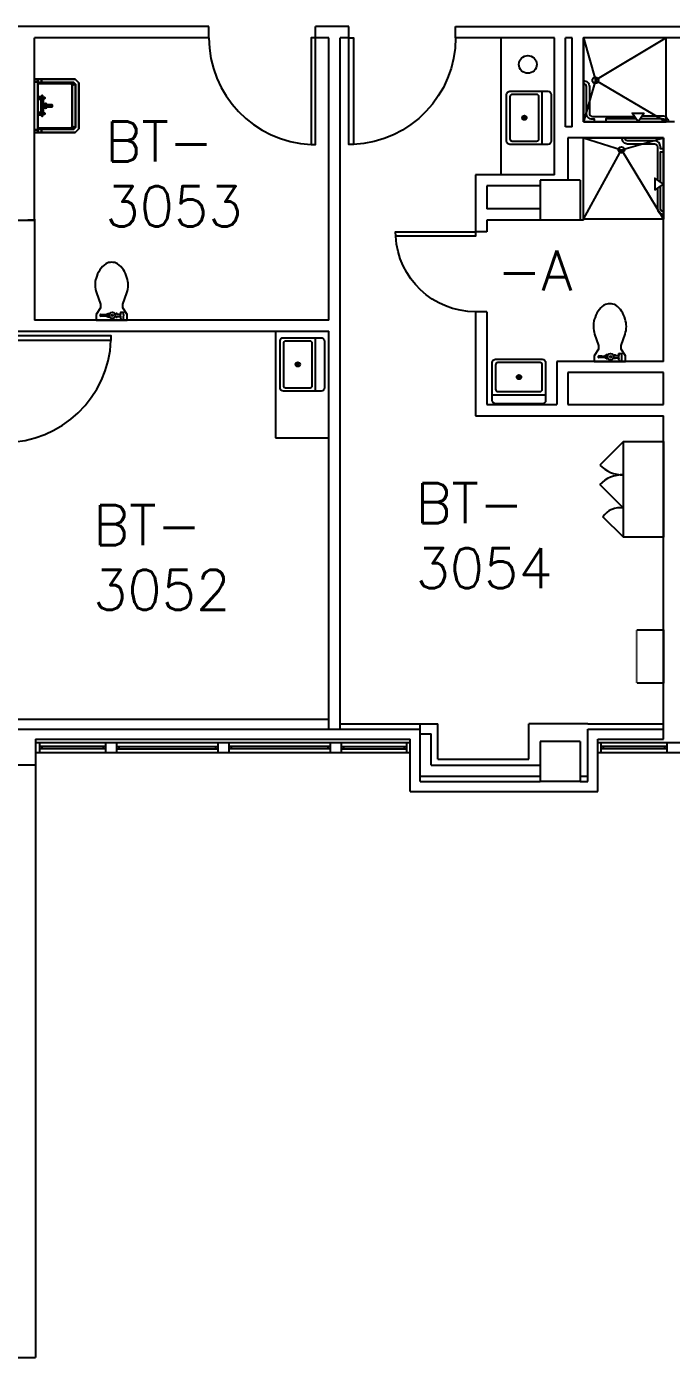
# Model space of a CAD drawing. Extents: x 2912 to 7121, y 18087 to 19938.
# Drawn here: x 4196 to 4486, y 18543 to 19142 of the extents above; entities that cross this region are included whole.
import ezdxf

# ---------------------------------------------------------------- set-up
doc = ezdxf.new("R2010")
doc.units = 0
doc.header["$MEASUREMENT"] = 0
doc.linetypes.add('08224_0-UIHC_NEW_FLOOR_PLA', pattern=[0.1875, 0.125, -0.0625])
for name, color, linetype in [('ARDOOR', 7, 'CONTINUOUS'), ('ARROOMNO', 4, 'CONTINUOUS'), ('ARWALL', 7, 'CONTINUOUS'), ('COL', 14, 'CONTINUOUS'), ('EQUIP', 30, 'CONTINUOUS'), ('EXWALL', 8, 'CONTINUOUS'), ('EXWINDOW', 8, 'CONTINUOUS'), ('MILL', 1, 'CONTINUOUS'), ('MPFIXTURE', 3, 'CONTINUOUS')]:
    doc.layers.add(name, color=color, linetype=linetype)
doc.styles.add('ROMANS', font='romans.shx', dxfattribs={"height": 18})

msp = doc.modelspace()

# ---------------------------------------------------------------- linework, layer by layer
at = {"layer": 'ARDOOR', "flags": 128}
for points in [[(4277.97, 19136.71, 0.402069), (4323.97, 19088.75), (4323.97, 19088.71), (4325.97, 19088.71), (4325.97, 19136.71), (4323.97, 19136.71), (4323.97, 19088.71)], [(4388.97, 19136.71, -0.402069), (4342.97, 19088.75), (4342.97, 19088.71), (4340.97, 19088.71), (4340.97, 19136.71), (4342.97, 19136.71), (4342.97, 19088.71)], [(4397.97, 19013.46, -0.39805), (4362.02, 19047.46), (4361.97, 19049.46), (4397.97, 19049.46), (4397.97, 19047.46), (4362.02, 19047.46)], [(4185.97, 18954.71, 0.402069), (4233.93, 19000.71), (4233.97, 19000.71), (4233.97, 19002.71), (4185.97, 19002.71), (4185.97, 19000.71), (4233.97, 19000.71)]]:
    msp.add_lwpolyline(points, format="xyb", dxfattribs=at)
at = {"layer": 'ARWALL', "linetype": 'BYBLOCK'}
for p, q in [((4277.97, 19141.71), (4180.97, 19141.71)), ((4277.97, 19136.71), (4277.97, 19141.71)), ((4340.97, 19141.71), (4325.97, 19141.71)), ((4325.97, 19136.71), (4325.97, 19141.71)), ((4388.97, 19141.71), (4582.45, 19141.71)), ((4277.97, 19136.71), (4199.49, 19136.71)), ((4199.49, 19055.08), (4199.49, 19136.71)), ((4331.97, 19136.71), (4325.97, 19136.71)), ((4331.97, 19009.71), (4331.97, 19136.71)), ((4336.97, 18825.71), (4336.97, 19136.71)), ((4340.97, 19136.71), (4336.97, 19136.71)), ((4433.47, 19136.71), (4388.97, 19136.71)), ((4441.47, 19136.71), (4438.47, 19136.71)), ((4567.47, 19136.71), (4446.47, 19136.71)), ((4487.47, 19098.91), (4482.47, 19098.91)), ((4482.47, 18991.08), (4482.47, 19091.71)), ((4185.97, 19054.71), (4199.49, 19054.71, 1.57)), ((4331.97, 18825.71), (4331.97, 19004.71)), ((4482.47, 18971.71), (4482.47, 18986.08)), ((4482.47, 18821.21), (4482.47, 18966.71)), ((4336.97, 18828.08), (4380.97, 18828.08)), ((4372.97, 18804.58), (4372.97, 18828.08)), ((4372.97, 18823.58), (4377.97, 18823.58)), ((4377.97, 18809.58), (4377.97, 18823.58)), ((4380.97, 18812.21), (4380.97, 18828.08)), ((4448.47, 18828.08), (4421.97, 18828.08)), ((4421.97, 18812.21), (4421.97, 18828.08)), ((4448.47, 18828.08), (4482.47, 18828.08)), ((4448.47, 18804.58), (4448.47, 18825.71)), ((4368.47, 18800.08), (4368.47, 18821.21)), ((4452.97, 18800.08), (4452.97, 18821.21)), ((4380.97, 18812.21), (4421.97, 18812.21)), ((4377.97, 18809.58), (4426.97, 18809.58)), ((4372.97, 18804.58), (4426.97, 18804.58)), ((4444.97, 18804.58), (4448.47, 18804.58))]:
    msp.add_line(p, q, dxfattribs=at)
at = {"layer": 'ARWALL'}
for p, q in [((4340.97, 19136.71), (4340.97, 19141.71)), ((4388.97, 19136.71), (4388.97, 19141.71)), ((4433.47, 19075.08), (4433.47, 19136.71)), ((4438.47, 19096.71), (4438.47, 19136.71)), ((4441.47, 19096.71), (4441.47, 19136.71)), ((4446.47, 19098.91), (4446.47, 19136.71)), ((4482.47, 19098.91), (4446.47, 19098.91)), ((4441.47, 19096.71), (4438.47, 19096.71)), ((4482.47, 19091.71), (4439.47, 19091.71)), ((4439.47, 19091.71), (4439.47, 19072.71)), ((4446.47, 19054.71), (4446.47, 19091.71)), ((4433.47, 19075.08), (4397.97, 19075.08)), ((4397.97, 19075.08), (4397.97, 19049.46)), ((4426.97, 19070.08), (4402.97, 19070.08)), ((4402.97, 19070.08), (4402.97, 19059.71)), ((4426.97, 19059.71), (4402.97, 19059.71)), ((4199.49, 19054.71, 1.81), (4196.47, 19054.71, 1.81)), ((4199.49, 19055.08), (4199.49, 19009.71)), ((4446.47, 19054.71), (4402.97, 19054.71)), ((4402.97, 19054.71), (4402.97, 19049.46)), ((4402.97, 19049.46), (4397.97, 19049.46)), ((4331.97, 19009.71), (4199.49, 19009.71)), ((4397.97, 19013.46), (4397.97, 18966.71)), ((4402.97, 19013.46), (4397.97, 19013.46)), ((4402.97, 19013.46), (4402.97, 18971.71)), ((4185.97, 19004.71), (4331.97, 19004.71)), ((4482.47, 18991.08), (4434.47, 18991.08)), ((4434.47, 18991.08), (4434.47, 18971.71)), ((4482.47, 18986.08), (4439.47, 18986.08)), ((4439.47, 18986.08), (4439.47, 18971.71)), ((4397.97, 18966.71), (4482.47, 18966.71)), ((4402.97, 18971.71), (4434.47, 18971.71)), ((4439.47, 18971.71), (4482.47, 18971.71)), ((4185.97, 18830.21), (4331.97, 18830.21))]:
    msp.add_line(p, q, dxfattribs=at)
at = {"layer": 'COL'}
for p, q in [((4426.97, 19072.71), (4426.97, 19054.71)), ((4444.97, 19072.71), (4426.97, 19072.71)), ((4444.97, 19072.71), (4444.97, 19054.71)), ((4444.97, 19054.71), (4426.97, 19054.71)), ((4426.97, 18820.21), (4426.97, 18802.21)), ((4444.97, 18820.21), (4426.97, 18820.21)), ((4444.97, 18820.21), (4444.97, 18802.21)), ((4444.97, 18802.21), (4426.97, 18802.21))]:
    msp.add_line(p, q, dxfattribs=at)
at = {"layer": 'EQUIP', "linetype": '08224_0-UIHC_NEW_FLOOR_PLA'}
msp.add_lwpolyline([(4470.47, 18846.36), (4470.47, 18870.36), (4482.47, 18870.36), (4482.47, 18846.36), (4470.47, 18846.36)], dxfattribs=at)
at = {"layer": 'EXWALL'}
for p, q in [((4183.47, 18825.71), (4372.97, 18825.71)), ((4183.47, 18825.71), (4333.97, 18825.71)), ((4372.97, 18802.21), (4372.97, 18825.71)), ((4448.47, 18825.71), (4482.47, 18825.71)), ((4199.97, 18821.21), (4368.47, 18821.21)), ((4199.97, 18821.21), (4199.97, 18543.21)), ((4199.97, 18819.71), (4368.47, 18819.71)), ((4368.47, 18797.71), (4368.47, 18821.21)), ((4452.97, 18821.21), (4482.47, 18821.21)), ((4452.97, 18819.71), (4620.97, 18819.71)), ((4199.97, 18815.21), (4368.47, 18815.21)), ((4452.97, 18815.21), (4620.97, 18815.21)), ((4372.97, 18802.21), (4426.97, 18802.21)), ((4444.97, 18802.21), (4448.47, 18802.21)), ((4368.47, 18797.71), (4452.97, 18797.71))]:
    msp.add_line(p, q, dxfattribs=at)
at = {"layer": 'EXWALL', "linetype": 'CONTINUOUS'}
for p, q in [((4448.47, 18802.21), (4448.47, 18825.71)), ((4452.97, 18797.71), (4452.97, 18821.21)), ((4183.47, 18809.71), (4199.97, 18809.71)), ((4063.97, 18543.21), (4199.97, 18543.21))]:
    msp.add_line(p, q, dxfattribs=at)
at = {"layer": 'EXWINDOW'}
for p, q in [((4201.97, 18815.21), (4201.97, 18819.71)), ((4202.97, 18817.96), (4201.97, 18817.96)), ((4202.97, 18816.96), (4201.97, 18816.96)), ((4230.47, 18817.96), (4202.97, 18817.96)), ((4202.97, 18816.96), (4202.97, 18817.96)), ((4230.47, 18816.96), (4202.97, 18816.96)), ((4230.47, 18817.96), (4230.47, 18816.96)), ((4231.47, 18817.96), (4230.47, 18817.96)), ((4231.47, 18816.96), (4230.47, 18816.96)), ((4231.47, 18819.71), (4231.47, 18815.21)), ((4236.47, 18819.71), (4236.47, 18815.21)), ((4236.47, 18817.96), (4237.47, 18817.96)), ((4236.47, 18816.96), (4237.47, 18816.96)), ((4237.47, 18817.96), (4280.97, 18817.96)), ((4237.47, 18817.96), (4237.47, 18816.96)), ((4237.47, 18816.96), (4280.97, 18816.96)), ((4280.97, 18817.96), (4281.97, 18817.96)), ((4280.97, 18817.96), (4280.97, 18816.96)), ((4280.97, 18816.96), (4281.97, 18816.96)), ((4281.97, 18819.71), (4281.97, 18815.21)), ((4286.97, 18819.71), (4286.97, 18815.21)), ((4287.97, 18817.96), (4286.97, 18817.96)), ((4287.97, 18816.96), (4286.97, 18816.96)), ((4331.47, 18817.96), (4287.97, 18817.96)), ((4287.97, 18817.96), (4287.97, 18816.96)), ((4331.47, 18816.96), (4287.97, 18816.96)), ((4332.47, 18817.96), (4331.47, 18817.96)), ((4331.47, 18817.96), (4331.47, 18816.96)), ((4332.47, 18816.96), (4331.47, 18816.96)), ((4332.47, 18819.71), (4332.47, 18815.21)), ((4337.47, 18819.71), (4337.47, 18815.21)), ((4337.47, 18817.96), (4338.47, 18817.96)), ((4337.47, 18816.96), (4338.47, 18816.96)), ((4338.47, 18817.96), (4365.97, 18817.96)), ((4338.47, 18817.96), (4338.47, 18816.96)), ((4338.47, 18816.96), (4365.97, 18816.96)), ((4365.97, 18817.96), (4366.97, 18817.96)), ((4365.97, 18816.96), (4365.97, 18817.96)), ((4365.97, 18816.96), (4366.97, 18816.96)), ((4366.97, 18815.21), (4366.97, 18819.71)), ((4454.47, 18815.21), (4454.47, 18819.71)), ((4455.47, 18817.96), (4454.47, 18817.96)), ((4455.47, 18816.96), (4454.47, 18816.96)), ((4482.97, 18817.96), (4455.47, 18817.96)), ((4455.47, 18816.96), (4455.47, 18817.96)), ((4482.97, 18816.96), (4455.47, 18816.96)), ((4483.97, 18817.96), (4482.97, 18817.96)), ((4482.97, 18817.96), (4482.97, 18816.96)), ((4483.97, 18816.96), (4482.97, 18816.96)), ((4483.97, 18819.71), (4483.97, 18815.21))]:
    msp.add_line(p, q, dxfattribs=at)
at = {"layer": 'MILL'}
for p, q in [((4409.47, 19075.08), (4409.47, 19136.71)), ((4307.97, 19004.71), (4307.97, 18956.71)), ((4307.97, 18956.71), (4331.97, 18956.71))]:
    msp.add_line(p, q, dxfattribs=at)
at = {"layer": 'MILL', "linetype": 'BYBLOCK'}
for p, q in [((4464.47, 18955.15), (4453.84, 18944.52)), ((4464.47, 18925.08), (4453.84, 18935.71)), ((4464.47, 18912.08), (4455.28, 18921.27))]:
    msp.add_line(p, q, dxfattribs=at)
msp.add_lwpolyline([(4482.47, 18912.08), (4464.47, 18912.08), (4464.47, 18955.08), (4482.47, 18955.08)], close=True, dxfattribs=at)
for centre, radius, start, end in [((4464.24, 18954.61), 14.49, 224.10838, 270.89162), ((4464.06, 18926.06), 14.07, 88.35524, 136.64476), ((4462.65, 18916.47), 8.8, 78.08495, 146.91505)]:
    msp.add_arc(centre, radius, start, end, dxfattribs=at)
at = {"layer": 'MPFIXTURE'}
for p, q in [((4232.08, 19012.03), (4229.3, 19012.19)), ((4229.31, 19011.53), (4232.08, 19011.7)), ((4232.08, 19012.38), (4232.08, 19011.37)), ((4232.63, 19012.44), (4232.14, 19012.44)), ((4232.14, 19011.31), (4232.63, 19011.31)), ((4232.63, 19012.44), (4232.63, 19012.68)), ((4232.63, 19011.07), (4232.63, 19011.31)), ((4232.69, 19012.74), (4232.91, 19012.74)), ((4232.91, 19011.01), (4232.69, 19011.01)), ((4232.97, 19012.68), (4232.97, 19012.44)), ((4233.22, 19012.44), (4232.97, 19012.44)), ((4232.97, 19011.31), (4233.22, 19011.31)), ((4232.97, 19011.31), (4232.97, 19011.07)), ((4234.18, 19012.08), (4234.55, 19012.29)), ((4234.18, 19011.66), (4234.18, 19012.08)), ((4234.55, 19011.45), (4234.18, 19011.66)), ((4234.55, 19012.29), (4234.91, 19012.08)), ((4234.91, 19011.66), (4234.55, 19011.45)), ((4234.91, 19012.08), (4234.91, 19011.66)), ((4236.05, 19012.36), (4235.91, 19012.36)), ((4235.91, 19012.36), (4236.31, 19012.36)), ((4235.91, 19011.4), (4236.31, 19011.4)), ((4236.31, 19012.36), (4236.31, 19012.68)), ((4236.31, 19012.36), (4236.31, 19012.36)), ((4236.31, 19011.4), (4236.31, 19011.4)), ((4236.31, 19011.07), (4236.31, 19011.4)), ((4236.38, 19012.74), (4236.59, 19012.74)), ((4236.59, 19011.01), (4236.38, 19011.01)), ((4236.65, 19012.68), (4236.65, 19012.36)), ((4236.65, 19012.36), (4238.16, 19012.36)), ((4236.65, 19011.4), (4238.16, 19011.4)), ((4236.65, 19011.4), (4236.65, 19011.07)), ((4238.33, 19012.75), (4238.33, 19013.24)), ((4238.33, 19010.51), (4238.33, 19011.01)), ((4238.39, 19013.3), (4239.4, 19013.3)), ((4238.39, 19010.45), (4238.39, 19009.71)), ((4239.4, 19010.45), (4239.4, 19009.71)), ((4239.46, 19013.24), (4239.46, 19012.75)), ((4239.46, 19011.01), (4239.46, 19010.51)), ((4456.22, 18993.4), (4453.44, 18993.57)), ((4453.45, 18992.91), (4456.22, 18993.07)), ((4456.22, 18993.75), (4456.22, 18992.75)), ((4456.78, 18993.81), (4456.28, 18993.81)), ((4456.28, 18992.68), (4456.78, 18992.68)), ((4456.78, 18993.81), (4456.78, 18994.05)), ((4456.78, 18992.45), (4456.78, 18992.68)), ((4456.84, 18994.11), (4457.06, 18994.11)), ((4457.06, 18992.39), (4456.84, 18992.39)), ((4457.12, 18994.05), (4457.12, 18993.81)), ((4457.36, 18993.81), (4457.12, 18993.81)), ((4457.12, 18992.69), (4457.36, 18992.69)), ((4457.12, 18992.69), (4457.12, 18992.45)), ((4458.33, 18993.46), (4458.69, 18993.67)), ((4458.33, 18993.04), (4458.33, 18993.46)), ((4458.69, 18992.83), (4458.33, 18993.04)), ((4458.69, 18993.67), (4459.06, 18993.46)), ((4459.06, 18993.04), (4458.69, 18992.83)), ((4459.06, 18993.46), (4459.06, 18993.04)), ((4460.05, 18993.73), (4460.46, 18993.73)), ((4460.2, 18993.73), (4460.06, 18993.73)), ((4460.06, 18992.77), (4460.46, 18992.77)), ((4460.45, 18993.73), (4460.46, 18993.73)), ((4460.45, 18992.77), (4460.46, 18992.77)), ((4460.46, 18993.73), (4460.46, 18994.06)), ((4460.46, 18992.45), (4460.46, 18992.77)), ((4460.52, 18994.12), (4460.74, 18994.12)), ((4460.74, 18992.39), (4460.52, 18992.39)), ((4460.8, 18994.06), (4460.8, 18993.73)), ((4460.8, 18993.73), (4462.31, 18993.73)), ((4460.8, 18992.77), (4462.31, 18992.77)), ((4460.8, 18992.77), (4460.8, 18992.45)), ((4462.47, 18994.12), (4462.47, 18994.62)), ((4462.47, 18991.89), (4462.47, 18992.38)), ((4462.53, 18994.68), (4463.54, 18994.68)), ((4462.53, 18991.83), (4462.53, 18991.08)), ((4463.54, 18991.83), (4463.54, 18991.08)), ((4463.6, 18994.62), (4463.6, 18994.12)), ((4463.6, 18992.38), (4463.6, 18991.89))]:
    msp.add_line(p, q, dxfattribs=at)
for points in [[(4446.47, 19098.91), (4483.72, 19098.91), (4483.72, 19136.71), (4446.47, 19136.71)], [(4473.82, 19102.76), (4471.12, 19098.91), (4468.42, 19102.76)], [(4482.47, 19091.71), (4482.47, 19055.08), (4446.47, 19055.08), (4446.47, 19091.71)], [(4478.61, 19068.11), (4482.47, 19070.81), (4478.61, 19073.51)]]:
    msp.add_lwpolyline(points, close=True, dxfattribs=at)
for points in [[(4483.72, 19136.71), (4451.87, 19117.56), (4446.47, 19098.91)], [(4446.47, 19136.71), (4451.87, 19117.56), (4483.72, 19098.91)], [(4427.93, 19088.71), (4427.93, 19112.71)], [(4470.17, 19100.26), (4456.49, 19100.26), (4456.49, 19098.91)], [(4446.47, 19055.08), (4463.57, 19086.31), (4482.47, 19091.71)], [(4446.47, 19091.71), (4463.57, 19086.31), (4482.47, 19055.08)], [(4481.12, 19071.75), (4481.12, 19085.43), (4482.47, 19085.43)], [(4405.47, 18976.08), (4429.47, 18976.08)]]:
    msp.add_lwpolyline(points, dxfattribs=at)
for points in [[(4446.47, 19117.45, -0.414214), (4449.15, 19114.76), (4449.16, 19102.69, 0.414214), (4450.5, 19101.35), (4469.41, 19101.34)], [(4451.4, 19098.91), (4451.4, 19100.01), (4450.5, 19100.01, -0.414214), (4447.82, 19102.69), (4447.82, 19114.76, 0.415723), (4446.47, 19116.1)], [(4483.29, 19098.91, 0.415723), (4481.95, 19100.26), (4472.06, 19100.26)], [(4473, 19101.6), (4481.95, 19101.59, -0.414214), (4484.64, 19098.91)], [(4463.68, 19091.71, 0.414214), (4466.36, 19089.02), (4478.43, 19089.01, -0.414214), (4479.78, 19087.67), (4479.78, 19072.69)], [(4482.47, 19086.78), (4481.12, 19086.78), (4481.12, 19087.67, 0.414214), (4478.43, 19090.36), (4466.36, 19090.36, -0.415723), (4465.02, 19091.71)], [(4479.78, 19068.92), (4479.78, 19059.98, 0.414214), (4482.47, 19057.29)], [(4482.47, 19058.63, -0.415723), (4481.12, 19059.98), (4481.12, 19069.86)]]:
    msp.add_lwpolyline(points, format="xyb", dxfattribs=at)
for points in [[(4430.43, 19088.71), (4413.43, 19088.71, -0.414214), (4411.93, 19090.21), (4411.93, 19111.21, -0.414214), (4413.43, 19112.71), (4430.43, 19112.71, -0.414214), (4431.93, 19111.21), (4431.93, 19090.21, -0.414214)], [(4425.43, 19111.21), (4414.43, 19111.21, 0.414214), (4413.43, 19110.21), (4413.43, 19091.21, 0.414214), (4414.43, 19090.21), (4425.43, 19090.21, 0.414214), (4426.43, 19091.21), (4426.43, 19110.21, 0.414214)], [(4405.47, 18973.58), (4405.47, 18990.58, -0.414214), (4406.97, 18992.08), (4427.97, 18992.08, -0.414214), (4429.47, 18990.58), (4429.47, 18973.58, -0.414214), (4427.97, 18972.08), (4406.97, 18972.08, -0.414214)], [(4427.97, 18978.58), (4427.97, 18989.58, 0.414214), (4426.97, 18990.58), (4407.97, 18990.58, 0.414214), (4406.97, 18989.58), (4406.97, 18978.58, 0.414214), (4407.97, 18977.58), (4426.97, 18977.58, 0.414214)]]:
    msp.add_lwpolyline(points, format="xyb", close=True, dxfattribs=at)
at = {"layer": 'MPFIXTURE', "linetype": 'BYBLOCK'}
for points in [[(4229.18, 19016.89), (4229.18, 19015.3), (4227.22, 19012.21), (4227.22, 19009.71), (4241.22, 19009.71), (4241.22, 19012.21), (4239.27, 19015.3), (4239.27, 19016.89), (4241.07, 19022.03, 0.08237), (4241.63, 19025.42, 0.08237), (4241.07, 19028.82, 0.073528), (4239.53, 19032.36, 0.084425), (4236.89, 19035.07, 0.117036), (4234.22, 19035.71, 0.117036), (4231.56, 19035.07, 0.084425), (4228.92, 19032.36, 0.074791), (4227.23, 19028.55, 0.09898), (4226.82, 19025.42, 0.08237), (4227.38, 19022.03)], [(4453.33, 18998.27), (4453.33, 18996.67), (4451.37, 18993.58), (4451.37, 18991.08), (4465.37, 18991.08), (4465.37, 18993.58), (4463.41, 18996.67), (4463.41, 18998.27), (4465.21, 19003.4, 0.08237), (4465.78, 19006.8, 0.08237), (4465.21, 19010.19, 0.073528), (4463.68, 19013.74, 0.084425), (4461.04, 19016.45, 0.117036), (4458.37, 19017.08, 0.117036), (4455.71, 19016.45, 0.084425), (4453.06, 19013.74, 0.074791), (4451.38, 19009.93, 0.09898), (4450.97, 19006.8, 0.08237), (4451.53, 19003.4)]]:
    msp.add_lwpolyline(points, format="xyb", close=True, dxfattribs=at)
at = {"layer": 'MPFIXTURE', "elevation": -0.29}
for points in [[(4328.47, 18977.78), (4311.47, 18977.78, -0.414214), (4309.97, 18979.28), (4309.97, 19000.28, -0.414214), (4311.47, 19001.78), (4328.47, 19001.78, -0.414214), (4329.97, 19000.28), (4329.97, 18979.28, -0.414214)], [(4323.47, 19000.28), (4312.47, 19000.28, 0.414214), (4311.47, 18999.28), (4311.47, 18980.28, 0.414214), (4312.47, 18979.28), (4323.47, 18979.28, 0.414214), (4324.47, 18980.28), (4324.47, 18999.28, 0.414214)]]:
    msp.add_lwpolyline(points, format="xyb", close=True, dxfattribs=at)
msp.add_lwpolyline([(4325.97, 18977.78), (4325.97, 19001.78)], dxfattribs=at)
at = {"layer": 'MPFIXTURE'}
for centre, radius in [((4421.47, 19124.71), 4), ((4451.87, 19117.56), 1.35), ((4419.93, 19100.71), 1), ((4419.93, 19100.71), 0.5), ((4463.57, 19086.31), 1.35), ((4234.55, 19011.87), 1.44), ((4317.97, 18989.78, -0.29), 1), ((4458.69, 18993.25), 1.44), ((4317.97, 18989.78, -0.29), 0.5), ((4417.47, 18984.08), 1), ((4417.47, 18984.08), 0.5)]:
    msp.add_circle(centre, radius, dxfattribs=at)
for centre, radius, start, end in [((4229.3, 19011.86), 0.329, 90, 271.70769), ((4232.14, 19012.38), 0.0602, 90, 180), ((4232.14, 19011.37), 0.0602, 180, 270), ((4232.69, 19012.68), 0.0602, 90, 180), ((4232.69, 19011.07), 0.0602, 180, 270), ((4232.91, 19012.68), 0.0602, 0, 90), ((4232.91, 19011.07), 0.0602, 270, 0), ((4236.38, 19012.68), 0.0602, 90, 180), ((4236.38, 19011.07), 0.0602, 180, 270), ((4236.59, 19012.68), 0.0602, 0, 90), ((4236.59, 19011.07), 0.0602, 270, 0), ((4240.18, 19011.88), 2.08, 167.33125, 180), ((4240.18, 19011.88), 2.08, 180, 192.66875), ((4239.46, 19012.04), 1.33, 151.51207, 167.33125), ((4239.46, 19011.72), 1.33, 192.66875, 208.48793), ((4239.04, 19012.26), 0.865, 145.94062, 151.51207), ((4239, 19011.47), 0.816, 208.48793, 214.40306), ((4238.39, 19013.24), 0.0602, 90, 180), ((4238.39, 19010.51), 0.0602, 180, 270), ((4239.4, 19013.24), 0.0602, 0, 90), ((4239.4, 19010.51), 0.0602, 270, 0), ((4238.78, 19012.29), 0.816, 28.48793, 34.40306), ((4238.78, 19011.47), 0.816, 325.59694, 331.51207), ((4238.33, 19012.04), 1.33, 12.66875, 28.48793), ((4238.33, 19011.72), 1.33, 331.51207, 347.33125), ((4237.6, 19011.88), 2.08, 0, 12.66875), ((4237.6, 19011.88), 2.08, 347.33125, 360), ((4453.44, 18993.24), 0.329, 90, 271.70769), ((4456.28, 18993.75), 0.0602, 90, 180), ((4456.28, 18992.75), 0.0602, 180, 270), ((4456.84, 18994.05), 0.0602, 90, 180), ((4456.84, 18992.45), 0.0602, 180, 270), ((4457.06, 18994.05), 0.0602, 0, 90), ((4457.06, 18992.45), 0.0602, 270, 0), ((4460.52, 18994.06), 0.0602, 90, 180), ((4460.52, 18992.45), 0.0602, 180, 270), ((4460.74, 18994.06), 0.0602, 0, 90), ((4460.74, 18992.45), 0.0602, 270, 0), ((4464.33, 18993.25), 2.08, 167.33125, 180), ((4464.33, 18993.25), 2.08, 180, 192.66875), ((4463.6, 18993.42), 1.33, 151.51207, 167.33125), ((4463.6, 18993.09), 1.33, 192.66875, 208.48793), ((4463.19, 18993.64), 0.865, 145.94062, 151.51207), ((4463.15, 18992.84), 0.816, 208.48793, 214.40306), ((4462.53, 18994.62), 0.0602, 90, 180), ((4462.53, 18991.89), 0.0602, 180, 270), ((4463.54, 18994.62), 0.0602, 0, 90), ((4463.54, 18991.89), 0.0602, 270, 0), ((4462.93, 18993.66), 0.816, 28.48793, 34.40306), ((4462.93, 18992.84), 0.816, 325.59694, 331.51207), ((4462.47, 18993.42), 1.33, 12.66875, 28.48793), ((4462.47, 18993.09), 1.33, 331.51207, 347.33125), ((4461.75, 18993.25), 2.08, 0, 12.66875), ((4461.75, 18993.25), 2.08, 347.33125, 360)]:
    msp.add_arc(centre, radius, start, end, dxfattribs=at)
for points in [[(4199.49, 19118.07, -1.17), (4200.99, 19118.07, -1.17), (4200.99, 19116.9), (4199.49, 19116.9)], [(4199.49, 19116.9), (4200.99, 19116.9), (4200.99, 19095.24), (4199.49, 19095.24)], [(4200.96, 19095.54, -10.3), (4200.99, 19096.07, -24), (4200.99, 19116.07, -24), (4200.96, 19116.6, -10.3)], [(4200.99, 19118.07, -10.3), (4200.99, 19094.07, -10.3), (4200.99, 19094.07, -1.17), (4200.99, 19118.07, -1.17)], [(4200.99, 19116.57, -10.3), (4200.99, 19118.07, -10.3), (4202.69, 19118.07, -12), (4202.69, 19116.57, -12)], [(4200.99, 19095.57, -10.3), (4200.99, 19116.57, -10.3), (4200.99, 19116.07, -24), (4200.99, 19096.07, -24)], [(4216.52, 19115.37, -24), (4218.02, 19115.75, -12), (4217.17, 19116.6, -12), (4215.79, 19116.1, -24)], [(4216.49, 19115.37, -24), (4215.79, 19116.07, -24), (4217.17, 19116.57, -12), (4217.99, 19115.75, -12)], [(4219.49, 19116.37, -12.25), (4219.49, 19116.37, -12), (4217.79, 19118.07, -12), (4217.79, 19118.07, -12.25)], [(4219.49, 19116.37, -12), (4219.49, 19116.37, -12.25), (4219.49, 19095.77, -12.25), (4219.49, 19095.77, -12)], [(4219.49, 19095.77, -12.25), (4219.49, 19095.77, -12), (4219.49, 19116.37, -12)], [(4217.99, 19115.75, -12), (4217.99, 19096.39, -12), (4216.49, 19096.77, -24), (4216.49, 19115.37, -24)], [(4218.02, 19115.75, -12), (4216.52, 19115.37, -24), (4216.52, 19096.77, -24), (4218.02, 19096.39, -12)], [(4202.49, 19110.07, -3), (4200.99, 19110.07, -3), (4200.99, 19109.07, -3), (4202.49, 19109.07, -3)], [(4202.49, 19110.07, -2.25), (4202.49, 19109.07, -2.25), (4200.99, 19109.07, -2.25), (4200.99, 19110.07, -2.25)], [(4200.99, 19110.07, -2.25), (4200.99, 19110.07, -3), (4203.49, 19110.07, -3), (4203.49, 19110.07, -2.25)], [(4200.99, 19109.07, -2.25), (4202.49, 19109.07, -2.25), (4202.49, 19109.07, -3), (4200.99, 19109.07, -3)], [(4202.49, 19110.07, -3), (4202.49, 19102.07, -3), (4203.49, 19102.07, -3), (4203.49, 19110.07, -3)], [(4202.49, 19110.07, -2.25), (4203.49, 19110.07, -2.25), (4203.49, 19102.07, -2.25), (4202.49, 19102.07, -2.25)], [(4202.49, 19103.07, -2.25), (4202.49, 19103.07, -3), (4202.49, 19109.07, -3), (4202.49, 19109.07, -2.25)], [(4202.49, 19105.57, -2.25), (4207.49, 19105.57, -2.25), (4207.49, 19106.57, -2.25), (4202.49, 19106.57, -2.25)], [(4202.49, 19105.57, -1.5), (4202.49, 19106.57, -1.5), (4207.49, 19106.57, -1.5), (4207.49, 19105.57, -1.5)], [(4202.49, 19106.57, -1.5), (4202.49, 19106.57, -2.25), (4207.49, 19106.57, -2.25), (4207.49, 19106.57, -1.5)], [(4202.49, 19105.57, -1.5), (4207.49, 19105.57, -1.5), (4207.49, 19105.57, -2.25), (4202.49, 19105.57, -2.25)], [(4203.49, 19102.07, -2.25), (4203.49, 19110.07, -2.25), (4203.49, 19110.07, -3), (4203.49, 19102.07, -3)], [(4207.49, 19106.57, -1.5), (4207.49, 19106.57, -2.25), (4207.49, 19105.57, -2.25), (4207.49, 19105.57, -1.5)], [(4202.49, 19103.07, -3), (4200.99, 19103.07, -3), (4200.99, 19102.07, -3), (4202.49, 19102.07, -3)], [(4202.49, 19103.07, -2.25), (4202.49, 19102.07, -2.25), (4200.99, 19102.07, -2.25), (4200.99, 19103.07, -2.25)], [(4200.99, 19103.07, -2.25), (4200.99, 19103.07, -3), (4202.49, 19103.07, -3), (4202.49, 19103.07, -2.25)], [(4200.99, 19102.07, -2.25), (4203.49, 19102.07, -2.25), (4203.49, 19102.07, -3), (4200.99, 19102.07, -3)], [(4199.49, 19095.24), (4200.99, 19095.24), (4200.99, 19094.07, -1.17), (4199.49, 19094.07, -1.17)], [(4200.99, 19095.57, -10.3), (4202.69, 19095.57, -12), (4202.69, 19094.07, -12), (4200.99, 19094.07, -10.3)], [(4217.17, 19095.57, -12), (4215.79, 19096.07, -24), (4216.49, 19096.77, -24), (4217.99, 19096.39, -12)], [(4217.17, 19095.54, -12), (4218.02, 19096.39, -12), (4216.52, 19096.77, -24), (4215.79, 19096.04, -24)], [(4219.49, 19095.77, -12), (4219.49, 19095.77, -12.25), (4217.79, 19094.07, -12.25), (4217.79, 19094.07, -12)]]:
    msp.add_3dface(points, dxfattribs=at)
for points, invisible_edges in [([(4199.49, 19118.07, -1.17), (4199.49, 19118.07, -10.3), (4200.99, 19118.07, -10.3), (4200.99, 19118.07, -1.17)], 4), ([(4199.49, 19118.07, -10.3), (4199.49, 19118.07, -12), (4202.69, 19118.07, -12), (4200.99, 19118.07, -10.3)], 2), ([(4199.49, 19118.07, -12), (4199.49, 19118.07, -12.25), (4202.69, 19118.07, -12.25), (4202.69, 19118.07, -12)], 12), ([(4200.99, 19116.9), (4200.99, 19118.07, -1.17), (4200.99, 19094.07, -1.17), (4200.99, 19095.24)], 2), ([(4202.69, 19116.6, -12), (4200.99, 19116.1, -24), (4215.79, 19116.1, -24), (4217.17, 19116.6, -12)], 1), ([(4200.99, 19116.6, -10.3), (4200.99, 19116.1, -24), (4200.99, 19116.1, -24), (4202.69, 19116.6, -12)], 4), ([(4200.99, 19116.57, -10.3), (4202.69, 19116.57, -12), (4200.99, 19116.07, -24)], 2), ([(4202.69, 19116.57, -12), (4217.17, 19116.57, -12), (4215.79, 19116.07, -24), (4200.99, 19116.07, -24)], 8), ([(4202.69, 19116.57, -12), (4202.69, 19118.07, -12), (4217.79, 19118.07, -12), (4217.17, 19116.57, -12)], 4), ([(4202.69, 19116.57, -12.25), (4217.17, 19116.57, -12.25), (4217.79, 19118.07, -12.25), (4202.69, 19118.07, -12.25)], 2), ([(4217.79, 19118.07, -12.25), (4217.79, 19118.07, -12), (4202.69, 19118.07, -12), (4202.69, 19118.07, -12.25)], 4), ([(4217.17, 19116.57, -12), (4217.79, 19118.07, -12), (4219.49, 19116.37, -12), (4217.99, 19115.75, -12)], 5), ([(4217.17, 19116.57, -12.25), (4217.99, 19115.75, -12.25), (4219.49, 19116.37, -12.25), (4217.79, 19118.07, -12.25)], 10), ([(4217.99, 19115.75, -12), (4219.49, 19116.37, -12), (4219.49, 19095.77, -12), (4217.99, 19096.39, -12)], 5), ([(4217.99, 19115.75, -12.25), (4217.99, 19096.39, -12.25), (4219.49, 19095.77, -12.25), (4219.49, 19116.37, -12.25)], 10), ([(4200.99, 19096.07, -24), (4200.99, 19116.07, -24), (4215.79, 19116.07, -24), (4215.79, 19096.07, -24)], 4), ([(4215.79, 19096.07, -24), (4215.79, 19116.07, -24), (4216.49, 19115.37, -24), (4216.49, 19096.77, -24)], 1), ([(4199.49, 19094.07, -1.17), (4200.99, 19094.07, -1.17), (4200.99, 19094.07, -10.3), (4199.49, 19094.07, -10.3)], 4), ([(4199.49, 19094.07, -10.3), (4200.99, 19094.07, -10.3), (4202.69, 19094.07, -12), (4199.49, 19094.07, -12)], 4), ([(4199.49, 19094.07, -12), (4202.69, 19094.07, -12), (4202.69, 19094.07, -12.25), (4199.49, 19094.07, -12.25)], 3), ([(4200.99, 19095.57, -10.3), (4200.99, 19096.07, -24), (4202.69, 19095.57, -12)], 2), ([(4200.99, 19096.07, -24), (4215.79, 19096.07, -24), (4217.17, 19095.57, -12), (4202.69, 19095.57, -12)], 8), ([(4200.99, 19096.04, -24), (4202.69, 19095.54, -12), (4217.17, 19095.54, -12), (4215.79, 19096.04, -24)], 1), ([(4200.99, 19095.54, -10.3), (4202.69, 19095.54, -12), (4202.69, 19095.54, -12), (4200.99, 19096.04, -24)], 4), ([(4202.69, 19095.57, -12), (4217.17, 19095.57, -12), (4217.79, 19094.07, -12), (4202.69, 19094.07, -12)], 2), ([(4202.69, 19095.57, -12.25), (4202.69, 19094.07, -12.25), (4217.79, 19094.07, -12.25), (4217.17, 19095.57, -12.25)], 4), ([(4202.69, 19094.07, -12.25), (4202.69, 19094.07, -12), (4217.79, 19094.07, -12), (4217.79, 19094.07, -12.25)], 1), ([(4217.99, 19096.39, -12), (4219.49, 19095.77, -12), (4217.79, 19094.07, -12), (4217.17, 19095.57, -12)], 5), ([(4217.99, 19096.39, -12.25), (4217.17, 19095.57, -12.25), (4217.79, 19094.07, -12.25), (4219.49, 19095.77, -12.25)], 10)]:
    msp.add_3dface(points, dxfattribs=dict(at, invisible_edges=invisible_edges))

# ---------------------------------------------------------------- texts
at = {"layer": 'ARROOMNO', "style": 'ROMANS'}
for s, p in [('BT-', (4231.38, 19081.02, -0.29)), ('3053', (4231.38, 19051.88, -0.29)), ('-A', (4407.57, 19022.98, -0.29)), ('BT-', (4370.95, 18918.35, -0.29)), ('BT-', (4225.92, 18908.54, -0.29)), ('3054', (4370.95, 18889.21, -0.29)), ('3052', (4225.92, 18879.4, -0.29))]:
    msp.add_text(s, height=18, dxfattribs=at).set_placement(p)

# ---------------------------------------------------------------- meshes
at = {"layer": 'MPFIXTURE'}
mesh = msp.add_polyface(dxfattribs=at)
corners = [(4202.81, 19110.7, -1), (4202.81, 19108.45, -1), (4203.18, 19108.45, -1), (4203.18, 19110.7, -1), (4202.81, 19110.7, -0.62), (4202.81, 19108.45, -0.62), (4203.18, 19108.45, -0.62), (4203.18, 19110.7, -0.62)]
mesh.append_faces([[corners[k] for k in face] for face in [(4, 7, 6, 5), (7, 3, 2, 6), (3, 0, 1, 2), (0, 4, 5, 1), (4, 0, 3, 7), (6, 2, 1, 5)]])
mesh = msp.add_polyface(dxfattribs=at)
corners = [(4201.87, 19109.38, -1), (4204.12, 19109.38, -1), (4204.12, 19109.76, -1), (4201.87, 19109.76, -1), (4201.87, 19109.38, -0.62), (4204.12, 19109.38, -0.62), (4204.12, 19109.76, -0.62), (4201.87, 19109.76, -0.62)]
mesh.append_faces([[corners[k] for k in face] for face in [(4, 7, 6, 5), (7, 3, 2, 6), (3, 0, 1, 2), (0, 4, 5, 1), (4, 0, 3, 7), (6, 2, 1, 5)]])
mesh = msp.add_polyface(dxfattribs=at)
corners = [(4202.99, 19109.57, -2.25), (4203.3, 19109.75, -2.25), (4203.17, 19109.88, -2.25), (4202.99, 19109.93, -2.25), (4202.82, 19109.88, -2.25), (4202.69, 19109.75, -2.25), (4202.64, 19109.57, -2.25), (4202.69, 19109.4, -2.25), (4202.82, 19109.27, -2.25), (4202.99, 19109.22, -2.25), (4203.17, 19109.27, -2.25), (4203.3, 19109.4, -2.25), (4203.35, 19109.57, -2.25), (4202.99, 19109.57, -1), (4203.3, 19109.75, -1), (4203.17, 19109.88, -1), (4202.99, 19109.93, -1), (4202.82, 19109.88, -1), (4202.69, 19109.75, -1), (4202.64, 19109.57, -1), (4202.69, 19109.4, -1), (4202.82, 19109.27, -1), (4202.99, 19109.22, -1), (4203.17, 19109.27, -1), (4203.3, 19109.4, -1), (4203.35, 19109.57, -1)]
mesh.append_faces([[corners[k] for k in face] for face in [(0, 1, 2), (0, 2, 3), (0, 3, 4), (0, 4, 5), (0, 5, 6), (0, 6, 7), (0, 7, 8), (0, 8, 9), (0, 9, 10), (0, 10, 11), (0, 11, 12), (0, 12, 1), (2, 1, 14, 15), (3, 2, 15, 16), (4, 3, 16, 17), (5, 4, 17, 18), (6, 5, 18, 19), (7, 6, 19, 20), (8, 7, 20, 21), (9, 8, 21, 22), (10, 9, 22, 23), (11, 10, 23, 24), (12, 11, 24, 25), (1, 12, 25, 14), (13, 15, 14), (13, 16, 15), (13, 17, 16), (13, 18, 17), (13, 19, 18), (13, 20, 19), (13, 21, 20), (13, 22, 21), (13, 23, 22), (13, 24, 23), (13, 25, 24), (13, 14, 25)]])
mesh = msp.add_polyface(dxfattribs=at)
corners = [(4204.49, 19106.07, -24), (4205.36, 19106.57, -24), (4204.99, 19106.94, -24), (4204.49, 19107.07, -24), (4203.99, 19106.94, -24), (4203.63, 19106.57, -24), (4203.49, 19106.07, -24), (4203.63, 19105.57, -24), (4203.99, 19105.21, -24), (4204.49, 19105.07, -24), (4204.99, 19105.21, -24), (4205.36, 19105.57, -24), (4205.49, 19106.07, -24), (4204.49, 19106.07, -23.9), (4205.36, 19106.57, -23.9), (4204.99, 19106.94, -23.9), (4204.49, 19107.07, -23.9), (4203.99, 19106.94, -23.9), (4203.63, 19106.57, -23.9), (4203.49, 19106.07, -23.9), (4203.63, 19105.57, -23.9), (4203.99, 19105.21, -23.9), (4204.49, 19105.07, -23.9), (4204.99, 19105.21, -23.9), (4205.36, 19105.57, -23.9), (4205.49, 19106.07, -23.9)]
mesh.append_faces([[corners[k] for k in face] for face in [(0, 1, 2), (0, 2, 3), (0, 3, 4), (0, 4, 5), (0, 5, 6), (0, 6, 7), (0, 7, 8), (0, 8, 9), (0, 9, 10), (0, 10, 11), (0, 11, 12), (0, 12, 1), (2, 1, 14, 15), (3, 2, 15, 16), (4, 3, 16, 17), (5, 4, 17, 18), (6, 5, 18, 19), (7, 6, 19, 20), (8, 7, 20, 21), (9, 8, 21, 22), (10, 9, 22, 23), (11, 10, 23, 24), (12, 11, 24, 25), (1, 12, 25, 14), (13, 15, 14), (13, 16, 15), (13, 17, 16), (13, 18, 17), (13, 19, 18), (13, 20, 19), (13, 21, 20), (13, 22, 21), (13, 23, 22), (13, 24, 23), (13, 25, 24), (13, 14, 25)]])
mesh = msp.add_polyface(dxfattribs=at)
corners = [(4206.99, 19106.07, -2.25), (4207.44, 19106.33, -2.25), (4207.25, 19106.52, -2.25), (4206.99, 19106.59, -2.25), (4206.73, 19106.52, -2.25), (4206.55, 19106.33, -2.25), (4206.48, 19106.07, -2.25), (4206.55, 19105.81, -2.25), (4206.73, 19105.63, -2.25), (4206.99, 19105.56, -2.25), (4207.25, 19105.63, -2.25), (4207.44, 19105.81, -2.25), (4207.51, 19106.07, -2.25), (4206.99, 19106.07, -3), (4207.44, 19106.33, -3), (4207.25, 19106.52, -3), (4206.99, 19106.59, -3), (4206.73, 19106.52, -3), (4206.55, 19106.33, -3), (4206.48, 19106.07, -3), (4206.55, 19105.81, -3), (4206.73, 19105.63, -3), (4206.99, 19105.56, -3), (4207.25, 19105.63, -3), (4207.44, 19105.81, -3), (4207.51, 19106.07, -3)]
mesh.append_faces([[corners[k] for k in face] for face in [(0, 1, 2), (0, 2, 3), (0, 3, 4), (0, 4, 5), (0, 5, 6), (0, 6, 7), (0, 7, 8), (0, 8, 9), (0, 9, 10), (0, 10, 11), (0, 11, 12), (0, 12, 1), (2, 1, 14, 15), (3, 2, 15, 16), (4, 3, 16, 17), (5, 4, 17, 18), (6, 5, 18, 19), (7, 6, 19, 20), (8, 7, 20, 21), (9, 8, 21, 22), (10, 9, 22, 23), (11, 10, 23, 24), (12, 11, 24, 25), (1, 12, 25, 14), (13, 15, 14), (13, 16, 15), (13, 17, 16), (13, 18, 17), (13, 19, 18), (13, 20, 19), (13, 21, 20), (13, 22, 21), (13, 23, 22), (13, 24, 23), (13, 25, 24), (13, 14, 25)]])
mesh = msp.add_polyface(dxfattribs=at)
corners = [(4201.87, 19102.38, -1), (4204.12, 19102.38, -1), (4204.12, 19102.76, -1), (4201.87, 19102.76, -1), (4201.87, 19102.38, -0.62), (4204.12, 19102.38, -0.62), (4204.12, 19102.76, -0.62), (4201.87, 19102.76, -0.62)]
mesh.append_faces([[corners[k] for k in face] for face in [(4, 7, 6, 5), (7, 3, 2, 6), (3, 0, 1, 2), (0, 4, 5, 1), (4, 0, 3, 7), (6, 2, 1, 5)]])
mesh = msp.add_polyface(dxfattribs=at)
corners = [(4202.99, 19102.57, -2.25), (4203.3, 19102.75, -2.25), (4203.17, 19102.88, -2.25), (4202.99, 19102.93, -2.25), (4202.82, 19102.88, -2.25), (4202.69, 19102.75, -2.25), (4202.64, 19102.57, -2.25), (4202.69, 19102.4, -2.25), (4202.82, 19102.27, -2.25), (4202.99, 19102.22, -2.25), (4203.17, 19102.27, -2.25), (4203.3, 19102.4, -2.25), (4203.35, 19102.57, -2.25), (4202.99, 19102.57, -1), (4203.3, 19102.75, -1), (4203.17, 19102.88, -1), (4202.99, 19102.93, -1), (4202.82, 19102.88, -1), (4202.69, 19102.75, -1), (4202.64, 19102.57, -1), (4202.69, 19102.4, -1), (4202.82, 19102.27, -1), (4202.99, 19102.22, -1), (4203.17, 19102.27, -1), (4203.3, 19102.4, -1), (4203.35, 19102.57, -1)]
mesh.append_faces([[corners[k] for k in face] for face in [(0, 1, 2), (0, 2, 3), (0, 3, 4), (0, 4, 5), (0, 5, 6), (0, 6, 7), (0, 7, 8), (0, 8, 9), (0, 9, 10), (0, 10, 11), (0, 11, 12), (0, 12, 1), (2, 1, 14, 15), (3, 2, 15, 16), (4, 3, 16, 17), (5, 4, 17, 18), (6, 5, 18, 19), (7, 6, 19, 20), (8, 7, 20, 21), (9, 8, 21, 22), (10, 9, 22, 23), (11, 10, 23, 24), (12, 11, 24, 25), (1, 12, 25, 14), (13, 15, 14), (13, 16, 15), (13, 17, 16), (13, 18, 17), (13, 19, 18), (13, 20, 19), (13, 21, 20), (13, 22, 21), (13, 23, 22), (13, 24, 23), (13, 25, 24), (13, 14, 25)]])
mesh = msp.add_polyface(dxfattribs=at)
corners = [(4202.81, 19103.7, -1), (4202.81, 19101.45, -1), (4203.18, 19101.45, -1), (4203.18, 19103.7, -1), (4202.81, 19103.7, -0.62), (4202.81, 19101.45, -0.62), (4203.18, 19101.45, -0.62), (4203.18, 19103.7, -0.62)]
mesh.append_faces([[corners[k] for k in face] for face in [(4, 7, 6, 5), (7, 3, 2, 6), (3, 0, 1, 2), (0, 4, 5, 1), (4, 0, 3, 7), (6, 2, 1, 5)]])

doc.saveas('drawing.dxf')
